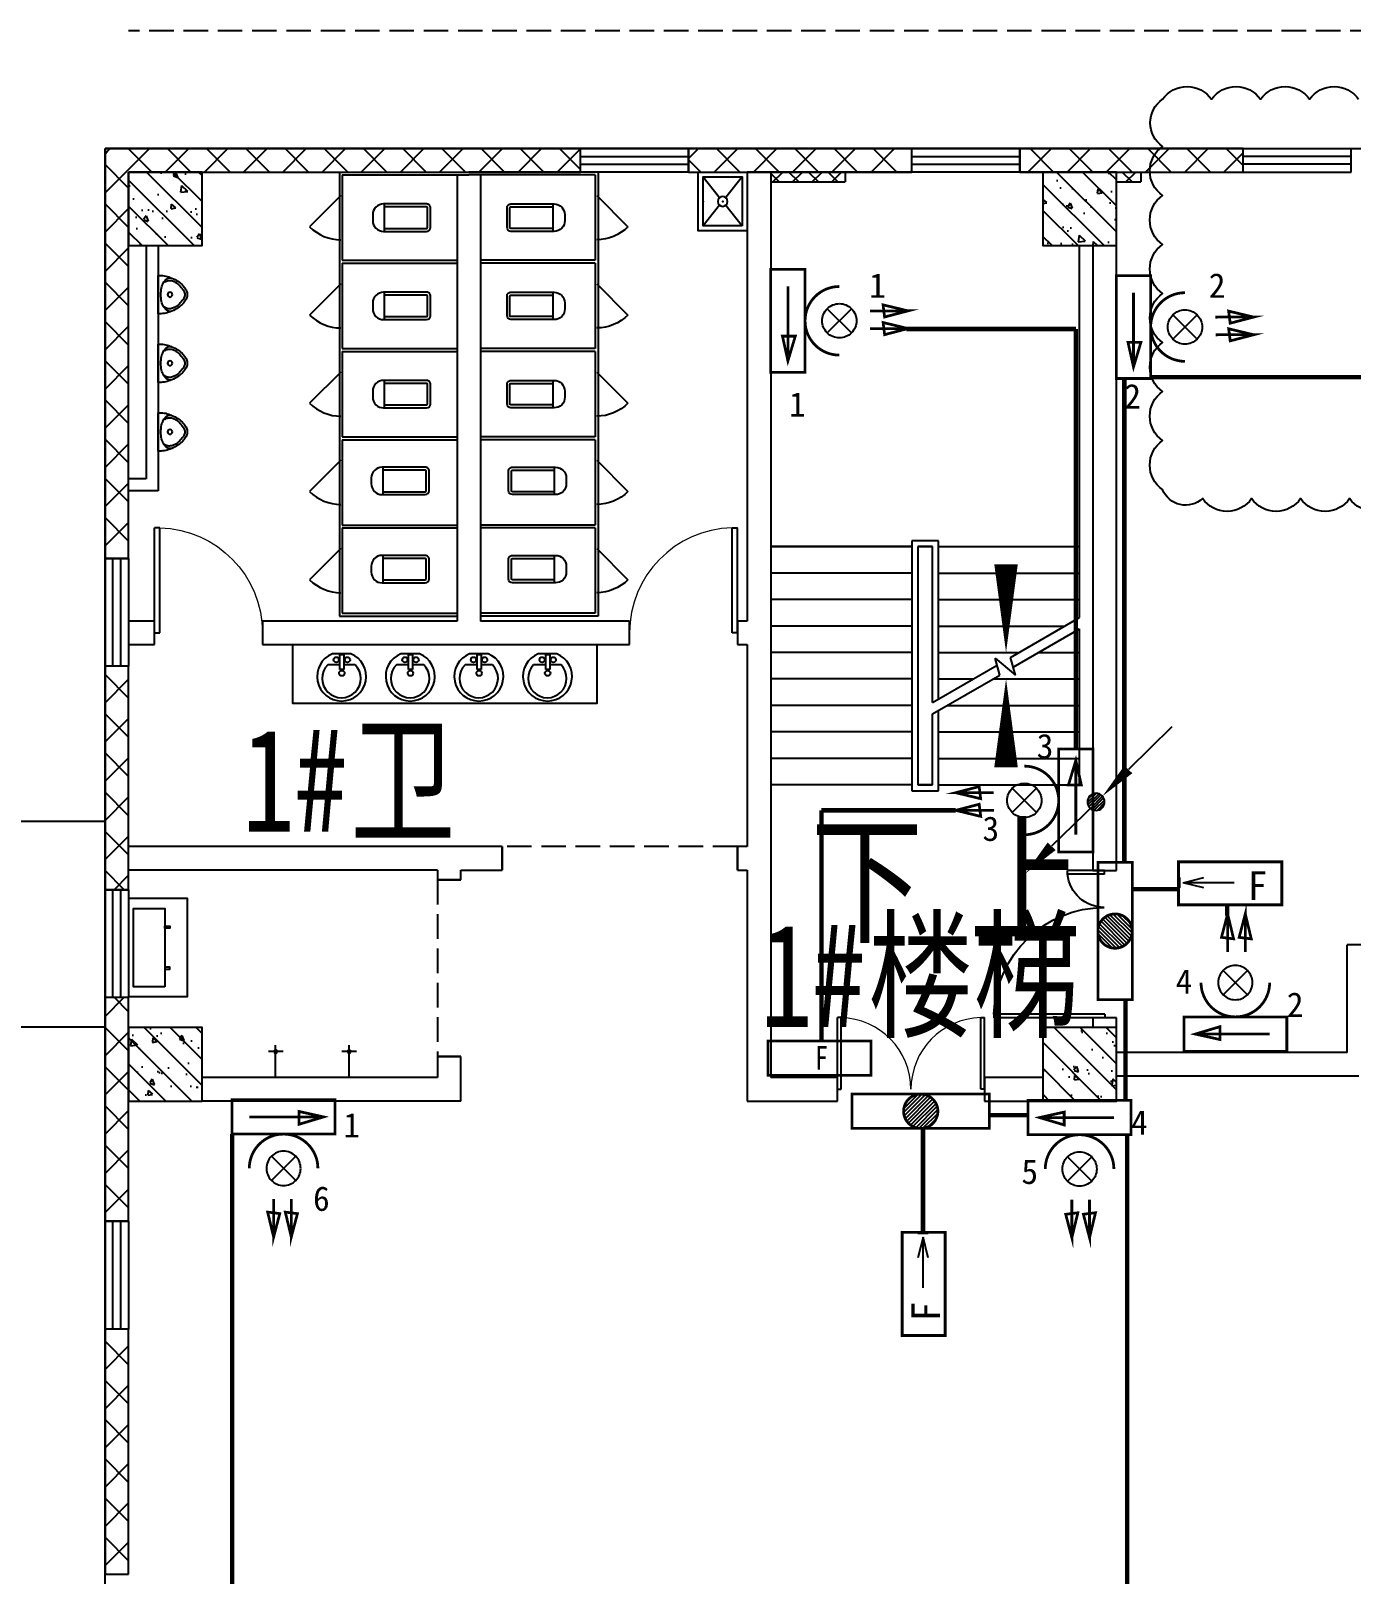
# Model space of a CAD drawing. Header units: millimetres. Extents: x -633009578 to 5705885, y -633235091 to 2571734.
# Drawn here: x 3029123 to 3042590, y 2181535 to 2197275 of the extents above; entities that cross this region are included whole.
import ezdxf
from ezdxf.enums import TextEntityAlignment as Align

# ---------------------------------------------------------------- set-up
doc = ezdxf.new("R2010")
doc.units = ezdxf.units.MM
doc.header["$LTSCALE"] = 1000
doc.header["$MEASUREMENT"] = 0
doc.linetypes.add('__DASH', pattern=[0.35, 0.25, -0.1])
doc.linetypes.add('DASH', pattern=[0.35, 0.25, -0.1])
doc.layers.get('0').update_dxf_attribs({"color": 9})
for name, color, linetype in [('000000000000电气', 7, 'Continuous'), ('A-COLUM(柱)', 255, 'Continuous'), ('A-DOOR(门）', 4, 'Continuous'), ('A-F-AREA(计算)', 5, 'Continuous'), ('A-FLOR(看线)', 8, 'Continuous'), ('A-HATH(填充)', 8, 'Continuous'), ('A-LVTY(厨卫)', 8, 'Continuous'), ('A-ST-O(室外)', 54, 'Continuous'), ('A-STAR(楼梯)', 51, 'Continuous'), ('A-TEXT(房间)', 243, 'Continuous'), ('A-WALL(墙)', 255, 'Continuous'), ('A-WINDOW（窗）', 4, 'Continuous'), ('DIM_SYMB', 3, 'Continuous'), ('PUB_TEXT', 7, 'Continuous'), ('WALL', 9, 'Continuous'), ('电-弱电平面-箭头', 3, 'Continuous'), ('电-强电平面-线缆', 3, 'Continuous'), ('设备-照明', 3, 'Continuous')]:
    doc.layers.add(name, color=color, linetype=linetype)
doc.styles.add('_TCH', font='simhei.ttf', dxfattribs={"width": 0.75, "bigfont": 'hztxt.shx'})
doc.styles.add('_TCH_DIM', font='simhei.ttf', dxfattribs={"width": 0.8, "bigfont": 'hztxt.shx'})
doc.styles.add('_TEL_DIM', font='simhei.ttf', dxfattribs={"height": 3.5, "bigfont": 'HZTXT'})
doc.styles.add('IDQSTYLE', font='simhei.ttf', dxfattribs={"width": 0.707, "bigfont": 'hztxt.shx'})
doc.styles.get("Standard").update_dxf_attribs({"font": 'simhei.ttf', "bigfont": 'hztxt.shx'})
doc.styles.add('宋体', font='simhei.ttf')
pattern_1 = [(45, (597721.4751960551, 677964.29318137), (-100.0001016555733, 100.0001016555733), []), (135, (597721.4751960551, 677964.29318137), (-100.0001016555733, -100.0001016555733), [])]
pattern_2 = [(45, (597821.4751960551, 677964.29318137), (-200.0002033111466, 200.0002033111467), []), (135, (597821.4751960551, 677964.29318137), (-200.0002033111467, -200.0002033111466), [])]

# ---------------------------------------------------------------- blocks, each defined once
blk = doc.blocks.new('*X118')
at = {"color": 0, "linetype": 'Continuous'}
for p, q in [((279.6093350358959, 223.0407925409721), (280.9478239213746, 224.3792814264508)), ((279.6227829512929, 223.3370831688437), (280.6515332934888, 224.3658335110396)), ((279.6511091444202, 222.7997239370217), (281.1888925253249, 224.3375073179265)), ((279.7280550816477, 222.5938271617747), (281.3947893005719, 224.2605613806989)), ((279.7925730165214, 223.7897159465469), (280.1989005157282, 224.1960434457536)), ((279.8323224122641, 222.4152517799165), (281.5733646824301, 224.1562940500824)), ((279.960458729053, 222.2605453842307), (281.7280710781159, 224.0281577332937)), ((280.1113752959016, 222.1286192386046), (281.8599972237337, 223.8772411664368)), ((280.2858431100155, 222.020244340244), (281.9683721221114, 223.7027733523398)), ((280.4868434366447, 221.9384019543985), (282.0502145079389, 223.5017730256928)), ((280.7212278995912, 221.8899437048705), (282.0986727574656, 223.2673885627449)), ((281.0058032732674, 221.891676366072), (282.0969400962746, 222.9828131890793)), ((281.4082737989092, 222.0113041792392), (281.9773122830819, 222.5803426634118))]:
    blk.add_line(p, q, dxfattribs=at)
blk = doc.blocks.new('HC000083')
at = {"color": 0, "linetype": 'Continuous', "const_width": 0.2}
blk.add_lwpolyline([(-5, 1.25), (-5, -1.250000000000057), (5.000000000000057, -1.250000000000057), (5.000000000000057, 1.25), (-5, 1.25)], dxfattribs=at)
blk.add_lwpolyline([(-1.25, -6.89688106980167e-17, 0.1989123673796731), (-0.8838834764831631, -0.88388347648322, 0.1989123673796706), (5.611420480838656e-14, -1.250000000000057, 0.198912367379652), (0.8838834764832768, -0.88388347648322, 0.1989123673796278), (1.25, 0, 0.1989123673796504), (0.88388347648322, 0.8838834764830494, 0.1989123673796686), (5.680893445545904e-14, 1.25, 0.1989123673796706), (-0.883883476483163, 0.8838834764831632, 0.1989123673796553)], format="xyb", close=True, dxfattribs=at)
at = {"color": 0, "linetype": 'Continuous'}
blk.add_blockref('*X118', (-280.8559544658493, -223.1326619964974), dxfattribs=at)
at = {"color": 0, "style": 'IDQSTYLE', "width": 0.7}
blk.add_attdef('PSFHATT', (7.000000000000057, -1.250000010000057), '', height=2.5, dxfattribs=at)
blk = doc.blocks.new('HC000078')
at = {"color": 0, "linetype": 'Continuous', "const_width": 0.2}
for points in [[(-3.750000000000028, 1.25), (3.75, 1.25), (3.75, -1.25), (-3.750000000000028, -1.25), (-3.750000000000028, 1.25)], [(2.5, 0), (-2.500000000000028, 0)]]:
    blk.add_lwpolyline(points, dxfattribs=at)
blk.add_lwpolyline([(2.917016710174721, 0), (1.120131515022848, 0.3984556212736834), (1.120131515022848, -0.539087017017323)], close=True, dxfattribs=at)
at = {"color": 0, "style": 'IDQSTYLE', "width": 0.7}
blk.add_attdef('PSFHATT', (5.75, -1.25), '', height=2.5, dxfattribs=at)
blk = doc.blocks.new('HC000064')
at = {"color": 0, "linetype": 'Continuous'}
for p, q in [((-0.8838834764831063, -0.8838834764831063), (0.8838834764831063, 0.8838834764831063)), ((-0.8838834764830494, 0.8838834764831063), (0.8838834764831631, -0.8838834764831063))]:
    blk.add_line(p, q, dxfattribs=at)
at = {"color": 0, "linetype": 'Continuous', "const_width": 0.2}
blk.add_lwpolyline([(5.710751695749348e-14, 2.499999999999886, 0.1989123673796647), (-1.767766952966326, 1.767766952966327, 0.1989123673796613), (-2.5, 1.951292859901378e-16, 0.1989123673796761), (-1.767766952966326, -1.76776695296644, 0.1989123673796782), (5.594010226827932e-14, -2.500000000000227)], format="xyb", dxfattribs=at)
for points in [[(2.226896073527712, 0.5659208660671311), (5.003498004369476, 0.5624686703930024), (3.296463286048663, 1.009912150058199), (3.185957433181557, 0.1260038671447887), (5.003498004369476, 0.5624686703930024)], [(2.224443767981995, -0.721123763554715), (5.001045698823816, -0.7245759592289005), (3.294010980502946, -0.2771324795636474), (3.18350512763584, -1.161040762477114), (5.001045698823816, -0.7245759592289005)]]:
    blk.add_lwpolyline(points, dxfattribs=at)
at = {"color": 0, "linetype": 'Continuous'}
for centre, radius, start, end in [((-2.259303855112194e-14, -1.740829702612245e-13), 1.250000000000117, 89.99999999999898, 134.9999999999991), ((-9.10937991704941e-14, -1.740829702612245e-13), 1.250000000000117, 45.00000000000085, 89.99999999999582), ((1.199040866595169e-14, -7.105427357601002e-14), 1.250000000000069, 135.0000000000036, 179.9999999999968), ((-1.252331571777177e-13, -7.088774012231625e-14), 1.250000000000068, 3.249254662582951e-12, 44.99999999999639), ((-2.284838984678572e-13, -5.684341886080801e-14), 1.250000000000172, 315.0000000000093, 2.605510395054555e-12), ((-2.264854970235319e-14, -5.695444116327053e-14), 1.250000000000034, 179.9999999999974, 225.0000000000007), ((-2.270406085358445e-14, -1.338928967697939e-13), 1.24999999999998, 224.9999999999983, 270.000000000001), ((-9.131584377541913e-14, 3.996802888650564e-15), 1.250000000000118, 270.0000000000042, 315.0000000000028)]:
    blk.add_arc(centre, radius, start, end, dxfattribs=at)
at = {"color": 0, "style": 'IDQSTYLE', "width": 0.7}
blk.add_attdef('PSFHATT', (7.003498004369476, -2.500000010000227), '', height=2.5, dxfattribs=at)
blk = doc.blocks.new('HC000080')
at = {"color": 0, "linetype": 'Continuous', "const_width": 0.2}
blk.add_lwpolyline([(-3.75, 1.25), (3.75, 1.25), (3.75, -1.25), (-3.75, -1.25), (-3.75, 1.25)], dxfattribs=at)
at = {"color": 0, "style": 'IDQSTYLE', "width": 0.7}
for tag, p in [('E', (-0.3130491551307273, -0.8903283460458624)), ('PSFHATT', (5.75, -1.25))]:
    blk.add_attdef(tag, p, '', height=1.715220417977644, dxfattribs=at)
blk = doc.blocks.new('$equip_U$00000097(PC-20190719OMEG)')
h = blk.add_hatch()
h.set_pattern_fill('ANGLE', color=3, scale=0.25)
h.set_pattern_definition([(0, (-95.90287843095575, -36.03268988946184), (0, 0.873125), [0.635, -0.238125]), (90, (-95.90287843095575, -36.03268988946184), (-0.873125, 5.346348682527664e-17), [0.635, -0.238125])])
h.paths.add_polyline_path([(-0.6530363404890522, 0.00859680310350086), (-0.3650363404885866, -0.06340319689661555), (-0.3650363404885866, 0.08059680310361728)])
at = {"color": 3}
for p, q in [((-0.7199999999938882, 0.2999999999974534), (-0.7199999999938882, -0.2999999999974534)), ((0.7200000000011642, 0.2999999999974534), (-0.7199999999938882, 0.2999999999974534)), ((0.7200000000011642, -0.2999999999974534), (0.7200000000011642, 0.2999999999974534)), ((-0.7078247590179672, 0.08059680310361728), (-0.7078247590179672, -0.06340319689661555)), ((-0.6530363404890522, 0.00859680310350086), (-0.3650363404885866, 0.08059680310361728)), ((-0.3650363404885866, -0.06340319689661555), (-0.6530363404890522, 0.00859680310350086)), ((0.05609875861409819, 0.00859680310350086), (-0.6050363404938253, 0.00859680310350086)), ((-0.7199999999938882, -0.2999999999974534), (0.7200000000011642, -0.2999999999974534))]:
    blk.add_line(p, q, dxfattribs=at)
at = {"color": 3, "const_width": 0.04}
blk.add_lwpolyline([(-0.7199999999938882, 0.2999999999974534), (-0.7199999999938882, -0.2999999999974534), (0.7200000000011642, -0.2999999999974534), (0.7200000000011642, 0.2999999999974534), (-0.7199999999938882, 0.2999999999974534), (-0.7199999999938882, -0.2999999999974534)], dxfattribs=at)
for p in [(0, 0.2999999999974534), (-0.7199999999938882, -1.818989403545856e-12), (0.7200000000011642, -1.818989403545856e-12), (-7.619048119522631e-06, -0.3000099999972008)]:
    blk.add_point(p)
at = {"color": 7, "style": '_TEL_DIM', "flags": 1}
for tag in ['REMARK', 'A']:
    blk.add_attdef(tag, text='', height=2.5e-05, dxfattribs=at).set_placement((0, 0), align=Align.MIDDLE_CENTER)
at = {"color": 3, "style": '_TEL_DIM'}
blk.add_attdef('F', text='', height=0.4, dxfattribs=at).set_placement((0.3836356056344812, -0.03004351179515652), align=Align.MIDDLE_CENTER)
at = {"color": 7, "style": '_TEL_DIM'}
blk.add_attdef('$TEXT$', text='', height=2.5e-05, dxfattribs=at).set_placement((0.3836356056344812, -0.03004351179333753), align=Align.MIDDLE_CENTER)
blk = doc.blocks.new('*X134')
at = {"color": 0, "linetype": 'Continuous'}
for p, q in [((192.590110055903, 446.7242872143482), (193.9264208598343, 448.0605980182795)), ((192.6512440212146, 447.2096852483717), (193.4410228258108, 447.9994640529679)), ((192.666080612941, 446.3759937026742), (194.2747143715083, 447.9846274612416)), ((192.8122309321682, 446.0978799531896), (194.552828120993, 447.8384771420143)), ((193.0126674313866, 445.874052383696), (194.7766556904866, 447.6380406427959)), ((193.2651240367983, 445.7022449203958), (194.9484631537868, 447.3855840373842)), ((193.5780466605768, 445.5909034754624), (195.0598045987202, 447.0726614136058)), ((193.9838870800477, 445.5724798262212), (195.0782282479613, 446.6668209941349))]:
    blk.add_line(p, q, dxfattribs=at)
blk = doc.blocks.new('HC001445')
at = {"color": 0, "linetype": 'Continuous'}
for p, q in [((0.1320978050268309, 0.05776119327106244), (3.237590705501646, 3.232738715067399)), ((-5.469508829517324, -5.531426259851287), (-2.364015929042509, -2.356448738054951))]:
    blk.add_line(p, q, dxfattribs=at)
for points in [[(3.237590705501646, 3.232738715067399, 0.8, 0, 0), (5.189490166405335, 5.119309791711203, 0, 0, 0)], [(-2.364015929042509, -2.356448738054951, 0.8, 0, 0), (-0.4121164681388194, -0.4698776614111466, 0, 0, 0)]]:
    blk.add_lwpolyline(points, format="xyseb", dxfattribs=at)
blk.add_circle((0, 0), 0.625, dxfattribs=at)
at = {"color": 0, "linetype": 'Continuous', "xscale": 0.5, "yscale": 0.5, "zscale": 0.5}
blk.add_blockref('*X134', (-96.91845018383214, -223.4069038532592), dxfattribs=at)
at = {"color": 0, "style": 'IDQSTYLE', "width": 0.7}
blk.add_attdef('PSFHATT', (7.189490166405335, -5.531426259851287), '', height=2.5, dxfattribs=at)
blk = doc.blocks.new('_LV6')
for p, q in [((99.78343880523971, -300), (-99.78343880523971, -300)), ((-139.7834388052397, -340), (-139.7834388052361, -779.6564289797607)), ((-109.7834388052433, -340), (-109.7834388052397, -769.6564289797607)), ((99.78343880524335, -330), (-99.78343880524335, -330)), ((109.7834388052433, -769.6564289797607), (109.7834388052433, -340)), ((139.7834388052433, -779.6564289797607), (139.7834388052397, -340)), ((139.7834388052433, -769.6564289797607), (-139.7834388052397, -769.6564289797607)), ((-29.78343880523607, -889.6564289797607), (29.78343880524335, -889.6564289797607))]:
    blk.add_line(p, q)
for centre, radius, start, end in [((-99.78343880523971, -340), 40, 90, 180.0000000000002), ((99.78343880523971, -340), 40, 2.398081733190338e-13, 90), ((-99.78343880524335, -340), 10, 90, 180.0000000000002), ((99.78343880524335, -340), 10, 0, 90), ((-29.78343880523607, -779.6564289797607), 110, 180, 270), ((29.78343880524335, -779.6564289797607), 110, 270, 0)]:
    blk.add_arc(centre, radius, start, end)
blk = doc.blocks.new('$plan$00000387')
for points in [[(-195.1053413768082, -0.0007896247711869364), (195.1053413768082, 0.0007896247707321891, -0.056281), (192.2349483853259, -62.07158893748328, -0.051243), (175.2703486377404, -125.5748806645047, -0.047086), (143.6831082538288, -189.724628874892, -0.038643), (109.2489721777902, -237.0609902997553, -0.050944), (77.11679163034205, -267.7759659795192, -0.073316), (36.52038586093977, -290.7338367186967, -0.092337), (0.001018339326947171, -297.5362265440604, -0.092337), (-36.51803354920821, -290.7341323159712, -0.073316), (-77.11462417741222, -267.776590178973, -0.050944), (-109.2474259731857, -237.0618745823472, -0.038643), (-143.6819452275654, -189.7257908973352, -0.047086), (-175.269704824098, -125.5762993672297, -0.051243), (-192.2348186147988, -62.07314493917374, -0.056281)], [(0.0004063761161887669, -146.3291454144546, 0.999985), (0.0002089799604618747, -97.55313528460101, 0.999985)]]:
    blk.add_lwpolyline(points, format="xyb", close=True)
for points in [[(-169.3906686580854, -140.1226315288268, -0.078162), (-170.9980199055512, -114.6377667698976, -0.158684), (-159.1263041735847, -87.15485956814655, -0.087457), (-117.404978437914, -53.84085994681891, -0.073385), (-70.49119853318143, -36.56470876068397, -0.051629), (0.0003042701246158686, -29.26612660759247), (0.0003042701246158686, -29.26612660759247, -0.051629), (70.49149449189827, -36.56413818386, -0.073385), (117.4050415866323, -53.83990962471171, -0.087457), (159.1270096202247, -87.15357250312127, -0.158684), (170.9989478331345, -114.6363836417117, -0.078162), (169.3918028553499, -140.1212604160505)], [(117.0630501052547, -53.65384373908455, -0.099174), (138.5356947175851, -84.86577428893679, -0.110283), (144.8304822659725, -118.461657304113, -0.092873), (136.0170142026468, -157.9354627454745, -0.05733), (119.0399966660161, -187.626263302564, -0.037877), (85.37168024390257, -226.8225566132141, -0.072182), (35.33205354717484, -264.1794573646985, -0.124936), (0.001291311165005027, -273.1480356215775), (0.001291311165005027, -273.1480356215775, -0.124936), (-35.32991617790412, -264.1797433356796, -0.072182), (-85.36984427394054, -226.8232476352587, -0.037877), (-119.0384779452529, -187.6272268447183, -0.05733), (-136.0157358103124, -157.9365637070459, -0.092873), (-144.8298950764129, -118.4628296054302, -0.110283), (-138.5353804395845, -84.8668946738876, -0.099174), (-117.0629874684723, -53.65479130090807)]]:
    blk.add_lwpolyline(points, format="xyb")
blk = doc.blocks.new('$plan$00001628')
for p, q in [((-20.3236661099927, -1.818989403545856e-12), (20.3236661099927, 0)), ((20.3236661099927, 0), (20.3236661099927, -150.0481350782702)), ((-23.39245275389476, -103.9428290335418), (-143.6423603250569, -103.9428290335418)), ((-20.3236661099927, -150.0481350782702), (-20.3236661099927, -1.818989403545856e-12)), ((20.3236661099927, -150.0481350782702), (-20.3236661099927, -150.0481350782702)), ((136.0209855338053, -103.9428290335418), (23.52693074955823, -103.9428290335418))]:
    blk.add_line(p, q)
blk.add_lwpolyline([(-96.62842091566199, 9.318928566552131, 5.110403953654916), (92.21216199610717, 9.318928566550312)], format="xyb", close=True)
for centre, radius in [((-57.16031093435413, -51.98476159802703), 26.67481176936781), ((57.16031093435413, -51.98476159802703), 26.67481176936781), ((0, -190.1098522697775), 27.77136210564822)]:
    blk.add_circle(centre, radius)
blk.add_arc((-3.810687395625791, -242.5466148261803), 196.885515440561, 135.2526700260475, 44.74732997395247)
blk = doc.blocks.new('$lvtry$00000191')
at = {"color": 0}
for p, q in [((-250, -50, 1e-08), (-39.04344047215272, -218.7652476222793, 1e-08)), ((39.04344047215272, -218.7652476222793, 1e-08), (250, -50, 1e-08)), ((-250, -450, 1e-08), (-39.04344047215272, -281.2347523777207, 1e-08)), ((39.04344047215272, -281.2347523777244, 1e-08), (250, -450, 1e-08))]:
    blk.add_line(p, q, dxfattribs=at)
at = {"color": 0, "elevation": 1e-08}
for points in [[(300, -500), (300, 0), (-300, 0), (-300, -500)], [(250, -450), (250, -50), (-250, -50), (-250, -450)]]:
    blk.add_lwpolyline(points, close=True, dxfattribs=at)
at = {"color": 0}
blk.add_circle((0, -250, 1e-08), 50, dxfattribs=at)
for p in [(0, -50, 1e-08), (0, -250, 1e-08)]:
    blk.add_point(p, dxfattribs=at)
blk = doc.blocks.new('$lvtry$00000000')
for p, q in [((0, 0), (-4.03630254219856e-14, -329.6000000000004)), ((75.7000000000007, -264.6999999999989), (-73.50000000000003, -264.6999999999989))]:
    blk.add_line(p, q)
blk.add_circle((-3.241533018567819e-14, -264.6999999999989), 16.19999999999891)
blk = doc.blocks.new('开水器aaa')
at = {"layer": 'A-LVTY(厨卫)'}
for points in [[(7453607.282514825, -191465.6006925891), (7454607.282514825, -191465.6006925891), (7454607.282514825, -192065.6006983465), (7453607.282514825, -192065.6006983465)], [(7454507.282514825, -191836.1650642345), (7454507.282514825, -191516.1650642345), (7453707.282514825, -191516.1650642345), (7453707.282514825, -191836.1650642345)], [(7453887.282514825, -191836.1650642345), (7453887.282514825, -191886.1650642345), (7453907.282514825, -191886.1650642345), (7453907.282514825, -191836.1650642345)], [(7454327.282514825, -191836.1650642345), (7454327.282514825, -191886.1650642345), (7454307.282514825, -191886.1650642345), (7454307.282514825, -191836.1650642345)]]:
    blk.add_lwpolyline(points, close=True, dxfattribs=at)
blk = doc.blocks.new('$DorLib2D$00000114')
at = {"color": 0}
blk.add_line((0.4999999999999964, 3.552713678800501e-15), (-0.2071067811864751, 0.7071067811864857), dxfattribs=at)
blk.add_arc((0.5000000000013856, -1.154631945610163e-12), 1.000000000001696, 135, 180, dxfattribs=at)
blk = doc.blocks.new('$TCHSYS$WIN2D')
for p, q in [((-0.5, 0.5), (0.5, 0.5)), ((-0.5, 0.5), (-0.4999999999999999, -0.5)), ((0.5, 0.5), (0.4999999999999998, -0.5)), ((0.5, 0.1666666666666666), (-0.5, 0.1666666666666666)), ((0.5, -0.1666666666666667), (-0.5, -0.1666666666666667)), ((-0.4999999999999999, -0.5), (0.5, -0.5))]:
    blk.add_line(p, q)
blk = doc.blocks.new('$DorLib2D$00000001')
for p, q in [((0.45, 0.9750000000000001), (0.5000000000000002, 0.9750000000000001)), ((0.45, 0), (0.45, 0.9750000000000001)), ((0.5, 0), (0.5, 0.9750000000000001)), ((0.5, 0), (0.45, 0))]:
    blk.add_line(p, q)
at = {"lineweight": 13}
blk.add_arc((0.475, 0), 0.975, 91.4692835813538, 180, dxfattribs=at)
blk = doc.blocks.new('$DorLib2D$00000225')
at = {"color": 0}
for p, q in [((0.4750000000000032, -0.001447885298549778), (0.4750000000000032, 0.7521225008925327)), ((0.4750000000000032, 0.7521225008925327), (0.5000000000000036, 0.7521225008925363)), ((0.5000000000000036, -0.001447885298549778), (0.5000000000000036, 0.7521225008925363)), ((-0.4999999999999982, -3.552713678800501e-15), (-0.5, 0.252035990386009)), ((-0.4750000000000014, 0.252035990386009), (-0.5, 0.252035990386009)), ((-0.4749999999999996, -3.552713678800501e-15), (-0.4750000000000014, 0.252035990386009)), ((-0.4749999999999996, -3.552713678800501e-15), (-0.4999999999999947, -3.552713678800501e-15)), ((0.4750000000000032, -0.001447885298549778), (0.4999999999999929, -0.001447885298549778))]:
    blk.add_line(p, q, dxfattribs=at)
for centre, radius, start, end in [((0.5046168020419071, -0.001920809357812914), 0.7546247204382253, 92.24926861260724, 179.7237749158362), ((-0.5007908120542499, 0.002572563917482285), 0.2507930763238999, 359.7898704778746, 84.09743784757413)]:
    blk.add_arc(centre, radius, start, end, dxfattribs=at)
blk = doc.blocks.new('$DorLib2D$00000002')
for p, q in [((-0.5, -5.684341886080802e-17), (-0.5000000000000007, 0.4875)), ((-0.4750000000000007, 0.4875), (-0.5000000000000007, 0.4875)), ((-0.475, -2.842170943040401e-17), (-0.4750000000000007, 0.4875)), ((0.475, -2.842170943040401e-17), (0.4750000000000007, 0.4875)), ((0.4750000000000007, 0.4875), (0.5000000000000007, 0.4875)), ((0.5, -5.684341886080802e-17), (0.5000000000000007, 0.4875)), ((-0.5, -5.684341886080802e-17), (-0.475, -2.842170943040401e-17)), ((0.5, -5.684341886080802e-17), (0.475, -2.842170943040401e-17))]:
    blk.add_line(p, q)
at = {"lineweight": 13}
for centre, start, end in [((-0.4875, -4.263256414560601e-17), 0, 88.53071641864632), ((0.4875, -4.263256414560601e-17), 91.4692835813537, 180)]:
    blk.add_arc(centre, 0.4875, start, end, dxfattribs=at)
blk = doc.blocks.new('_FZH')
h = blk.add_hatch()
h.set_pattern_fill('钢筋混凝土', color=256, scale=0.1, style=0)
h.set_pattern_definition([(45, (0, 0), (-0.1767766952966369, 0.1767766952966369), []), (50, (0, 0), (0.7172601826007535, -0.06275213498259512), [0.07500000000000001, -0.8250000000000001]), (355, (0, 0), (-0.138751333613, 0.7521921337000119), [0.06, -0.66]), (100.4514, (0.05977168000000001, -0.00522934), (0.5785093817140216, 0.6894395420609536), [0.06374019, -0.701142112]), (46.1842, (0, 0.2), (1.067241048625645, -0.1655190143290181), [0.1125, -1.2375]), (96.6356, (0.088936745, 0.186206693), (0.9346627055487033, 0.9741178709004418), [0.095610288, -1.051713]), (351.1842, (0, 0.2), (0.9346619451336272, 0.9741186009253247), [0.09000000000000001, -0.9900000000000001]), (21, (0.1, 0.15), (0.5969070521184617, -0.4026188906653388), [0.07500000000000001, -0.8250000000000001]), (326, (0.1, 0.15), (0.2433153319215824, 0.7251500450468529), [0.06, -0.66]), (71.4514, (0.149742233, 0.116448394), (0.84022262858149, 0.3225304967099524), [0.06374019, -0.701142112]), (37.50000000000001, (0, 0), (0.01215985531729062, 0.3328938538313115), [0, -0.652, 0, -0.67, 0, -0.6625000000000001]), (7.499999999999999, (0, 0), (0.2630695374421486, 0.3944117118823603), [0, -0.382, 0, -0.637, 0, -0.2525]), (-32.5, (-0.223, 0), (0.533822436172409, -0.02255487173437976), [0, -0.25, 0, -0.78, 0, -1.035]), (-42.5, (-0.323, 0), (0.5831861693423862, 0.1001049823323177), [0, -0.325, 0, -0.518, 0, -0.735])])
h.paths.add_polyline_path([(-0.5, -0.5), (0.5, -0.5), (0.5, 0.5), (-0.5, 0.5)])
blk.add_lwpolyline([(-0.5, -0.5), (0.5, -0.5), (0.5, 0.5), (-0.5, 0.5)], close=True)

msp = doc.modelspace()

# ---------------------------------------------------------------- hatches: boundary and pattern name
at = {"layer": 'A-HATH(填充)'}
h = msp.add_hatch(dxfattribs=at)
h.set_pattern_fill('多孔材料', color=256, scale=100, style=0)
h.set_pattern_definition(pattern_2)
h.paths.add_polyline_path([(3030119.994031774, 2195834.629172625), (3034729.994032522, 2195834.629172625), (3034729.994032522, 2196074.629172631), (3029879.994031782, 2196074.629172625)])
h = msp.add_hatch(dxfattribs=at)
h.set_pattern_fill('多孔材料', color=256, scale=100, style=0)
h.set_pattern_definition(pattern_2)
h.paths.add_polyline_path([(3029879.994031782, 2196074.629172625), (3029879.994031781, 2191894.62917075), (3030119.994031774, 2191894.62917075), (3030119.994031774, 2195834.629172625)])
h = msp.add_hatch(dxfattribs=at)
h.set_pattern_fill('多孔材料', color=256, scale=100, style=0)
h.set_pattern_definition(pattern_2)
h.paths.add_polyline_path([(3035829.994032521, 2195834.629172625), (3038109.994032013, 2195834.629172625), (3038109.994032013, 2196074.629172631), (3035829.994032522, 2196074.629172631)])
h = msp.add_hatch(dxfattribs=at)
h.set_pattern_fill('多孔材料', color=256, scale=100, style=0)
h.set_pattern_definition(pattern_2)
h.paths.add_polyline_path([(3039209.994032013, 2195834.629172625), (3041489.994030996, 2195834.629172625), (3041489.994030995, 2196074.629172631), (3039209.994032013, 2196074.629172631)])
h = msp.add_hatch(dxfattribs=at)
h.set_pattern_fill('多孔材料', color=256, scale=50, style=0)
h.set_pattern_definition(pattern_1)
h.paths.add_polyline_path([(3036669.994032202, 2195734.629172735), (3037429.994032283, 2195734.629172735), (3037429.994032283, 2195834.629172735), (3036669.994032202, 2195834.629172735)])
h = msp.add_hatch(dxfattribs=at)
h.set_pattern_fill('多孔材料', color=256, scale=50, style=0)
h.set_pattern_definition(pattern_1)
h.paths.add_polyline_path([(3040194.994032202, 2195734.629172883), (3040444.99403178, 2195734.629172883), (3040444.99403178, 2195834.629172883), (3040194.994032202, 2195834.629172883)])
h = msp.add_hatch(dxfattribs=at)
h.set_pattern_fill('多孔材料', color=256, scale=100, style=0)
h.set_pattern_definition(pattern_2)
h.paths.add_polyline_path([(3029879.994031781, 2190794.62917075), (3029879.994031781, 2188514.629170241), (3030119.994031774, 2188514.629170241), (3030119.994031774, 2190794.62917075)])
h = msp.add_hatch(dxfattribs=at)
h.set_pattern_fill('多孔材料', color=256, scale=100, style=0)
h.set_pattern_definition(pattern_2)
h.paths.add_polyline_path([(3029879.994031781, 2187414.62917075), (3029879.994031781, 2185134.62917075), (3030119.994031775, 2185134.62917075), (3030119.994031774, 2187414.62917075)])
h = msp.add_hatch(dxfattribs=at)
h.set_pattern_fill('多孔材料', color=256, scale=100, style=0)
h.set_pattern_definition(pattern_2)
h.paths.add_polyline_path([(3029879.994031781, 2184034.62917075), (3029879.994031781, 2181534.629172784), (3030119.994031775, 2181534.629172784), (3030119.994031775, 2184034.62917075)])

# ---------------------------------------------------------------- linework, layer by layer
at = {"layer": 'A-F-AREA(计算)'}
msp.add_lwpolyline([(3029879.994031782, 2196074.629172625), (3164159.994031782, 2196074.629172625), (3164159.994031782, 2059994.629172625), (3029879.994031782, 2059994.629172625)], close=True, dxfattribs=at)
at = {"layer": 'A-FLOR(看线)'}
msp.add_lwpolyline([(3029879.994031789, 2187114.629170633), (3028879.994031789, 2187114.629170633), (3028879.994031789, 2189214.629170478), (3029879.994031782, 2189214.629170478)], dxfattribs=at)
at = {"layer": 'A-LVTY(厨卫)'}
for p, q in [((3032269.994032003, 2195834.629172462), (3032269.994031686, 2194919.629172621)), ((3032269.994032003, 2195834.629172462), (3033589.99403178, 2195834.629172626)), ((3032299.994031461, 2195804.629172838), (3032299.994031464, 2194934.629172704)), ((3032299.994031461, 2195804.629172838), (3033589.99403178, 2195804.629172626)), ((3034909.99403209, 2195834.629172506), (3033589.99403178, 2195834.629172626)), ((3034879.994031548, 2195804.629172509), (3033589.99403178, 2195804.629172626)), ((3034879.994031548, 2195804.629172509), (3034879.994031544, 2194934.629172571)), ((3034909.99403209, 2195834.629172506), (3034909.994031871, 2194919.629172621)), ((3032269.994031687, 2194919.629172621), (3032269.994031691, 2194019.629172621)), ((3032299.994031464, 2194934.629172704), (3033469.994031776, 2194934.629172709)), ((3032299.994032007, 2194904.629172707), (3032299.99403201, 2194034.629172606)), ((3032299.994032007, 2194904.629172707), (3033469.994031776, 2194904.629172711)), ((3034879.994031544, 2194934.629172571), (3033709.994031776, 2194934.629172576)), ((3034879.994031544, 2194904.629172573), (3033709.994031776, 2194904.629172578)), ((3034879.994031544, 2194904.629172573), (3034879.994031541, 2194034.629172848)), ((3034909.994031874, 2194919.629172621), (3034909.994031871, 2194019.629172621)), ((3032269.994031691, 2194019.629172621), (3032269.994031695, 2193119.629172621)), ((3032299.99403201, 2194034.629172606), (3033469.994031775, 2194034.629172611)), ((3032299.994031468, 2194004.629172608), (3032299.994031472, 2193134.629172668)), ((3032299.994031468, 2194004.629172608), (3033469.994031775, 2194004.629172613)), ((3034879.994031541, 2194034.629172848), (3033709.994031776, 2194034.629172852)), ((3034879.994031541, 2194004.629172476), (3033709.994031776, 2194004.62917248)), ((3034879.994031541, 2194004.629172476), (3034879.994031537, 2193134.629172537)), ((3034909.994031871, 2194019.629172621), (3034909.994031867, 2193119.629172621)), ((3032269.994031691, 2193119.629172621), (3032269.994031695, 2192219.629172621)), ((3032299.994031472, 2193134.629172668), (3033469.994031775, 2193134.629172673)), ((3032299.994032015, 2193104.62917267), (3032299.994032018, 2192234.629172563)), ((3032299.994032015, 2193104.62917267), (3033469.994031775, 2193104.629172674)), ((3034879.994031537, 2193134.629172537), (3033709.994031776, 2193134.62917254)), ((3034879.994031537, 2193104.629172538), (3033709.994031776, 2193104.629172543)), ((3034879.994031537, 2193104.629172538), (3034879.994031533, 2192234.629172806)), ((3034909.994031871, 2193119.629172621), (3034909.994031867, 2192219.629172621)), ((3032269.994031691, 2192219.629172621), (3032269.99403148, 2191304.629172624)), ((3032299.994032018, 2192234.629172563), (3033469.994031776, 2192234.629172566)), ((3032299.994032018, 2192204.629172564), (3032299.994032022, 2191334.629172621)), ((3032299.994032018, 2192204.629172564), (3033469.994031776, 2192204.629172569)), ((3034879.994031533, 2192234.629172806), (3033709.994031776, 2192234.629172809)), ((3034879.994032075, 2192204.629172433), (3033709.994031776, 2192204.629172438)), ((3034879.994032075, 2192204.629172433), (3034879.994032072, 2191334.629172491)), ((3034909.994031871, 2192219.629172621), (3034909.994031529, 2191304.629172493)), ((3032299.994032022, 2191334.629172621), (3033469.994030515, 2191334.629172626)), ((3034879.994032072, 2191334.629172491), (3033709.994033154, 2191334.629172495)), ((3032269.99403148, 2191304.629172624), (3033469.994030515, 2191304.629172628)), ((3034909.994031529, 2191304.629172493), (3033709.994033154, 2191304.629172497))]:
    msp.add_line(p, q, dxfattribs=at)
msp.add_lwpolyline([(3034894.994031797, 2191014.629172626), (3034894.994031797, 2190414.62917261), (3031794.994031775, 2190414.629172611), (3031794.994031775, 2191014.629172626)], dxfattribs=at)
at = {"layer": 'A-ST-O(室外)', "linetype": 'DASH'}
msp.add_lwpolyline([(3103729.993796564, 2197274.629146055), (3030119.994031765, 2197274.629172629)], dxfattribs=at)
at = {"layer": 'A-STAR(楼梯)'}
for p, q in [((3039444.994031993, 2195834.629172659), (3036669.99403178, 2195834.629172626)), ((3036669.99403178, 2195834.629172626), (3036669.99403178, 2192014.629172626)), ((3039819.99403178, 2192014.629172626), (3039819.994031696, 2195084.629172906)), ((3036669.99403178, 2192014.629172626), (3036669.99403178, 2189584.629172626)), ((3038109.994031845, 2192014.629172581), (3036669.99403178, 2192014.629172626)), ((3036669.99403178, 2192014.629172626), (3038109.994031845, 2192014.629172698)), ((3038379.99403175, 2192074.629172348), (3038109.994031946, 2192074.629172348)), ((3038109.994031946, 2192074.629172348), (3038109.994031946, 2189524.629174674)), ((3038169.99403178, 2192014.629172626), (3038169.99403178, 2189584.629172626)), ((3038319.99403175, 2192014.629172348), (3038169.99403175, 2192014.629172348)), ((3038169.99403175, 2192014.629172348), (3038169.99403175, 2189584.629172348)), ((3038169.994029762, 2192014.629172586), (3038319.994032396, 2192014.629172659)), ((3038319.994031655, 2190424.351497794), (3038319.99403178, 2192014.629172626)), ((3038319.994031856, 2190424.35149791), (3038319.99403175, 2192014.629172348)), ((3038379.994031708, 2190458.992513977), (3038379.99403175, 2192074.629172348)), ((3038379.994031708, 2192014.629172906), (3039819.99403178, 2192014.629172626)), ((3038379.994031708, 2192014.629172659), (3039819.99403178, 2192014.629172626)), ((3039819.994031856, 2191290.37690192), (3039819.99403178, 2192014.629172626)), ((3038109.994031845, 2191744.629172906), (3036669.99403178, 2191744.629172626)), ((3038379.994031708, 2191744.629172581), (3039819.99403178, 2191744.629172626)), ((3038109.994031845, 2191474.629172581), (3036669.99403178, 2191474.629172626)), ((3038379.994031708, 2191474.629172581), (3039819.99403178, 2191474.629172626)), ((3038109.994031845, 2191204.629172581), (3036669.99403178, 2191204.629172626)), ((3038379.994031708, 2191204.629172581), (3039671.474608411, 2191204.629172803)), ((3039117.115416332, 2190884.569743517), (3039819.994031856, 2191290.37690145)), ((3039143.91033556, 2190784.569743574), (3039819.994031856, 2191174.906847641)), ((3039819.99403178, 2189584.629172626), (3039819.994031856, 2191174.906847477)), ((3038109.994031845, 2190934.629172581), (3036669.99403178, 2190934.629172626)), ((3038379.994031708, 2190934.629172581), (3039203.820889936, 2190934.629172519)), ((3039005.589968211, 2190704.710442223), (3038959.408505802, 2190877.061991533)), ((3038959.408505802, 2190877.061991533), (3039165.45344724, 2190704.169757166)), ((3039165.45344724, 2190704.169757166), (3039117.115416332, 2190884.569743517)), ((3039403.82089093, 2190934.629172524), (3039819.99403178, 2190934.629172626)), ((3038319.994031655, 2190424.351497471), (3038978.795048979, 2190804.710442184)), ((3038319.994031655, 2190308.881443434), (3039005.589968211, 2190704.710442223)), ((3038109.994031845, 2190664.629172581), (3036669.99403178, 2190664.629172626)), ((3038379.994031708, 2190664.629172906), (3038736.167173087, 2190664.629173041)), ((3038936.167173014, 2190664.629173002), (3039819.99403178, 2190664.629172626)), ((3038109.994031845, 2190394.629172906), (3036669.99403178, 2190394.629172626)), ((3038468.513454353, 2190394.629172467), (3039819.99403178, 2190394.629172626)), ((3038319.99403178, 2189584.629172626), (3038319.994031655, 2190308.881443736)), ((3038319.99403175, 2189584.629172348), (3038319.994031856, 2190308.881443852)), ((3038379.99403175, 2189524.629174674), (3038379.994031708, 2190343.522459941)), ((3038109.994031845, 2190124.629172581), (3036669.99403178, 2190124.629172626)), ((3038379.994031708, 2190124.629172581), (3039819.99403178, 2190124.629172626)), ((3038109.994031845, 2189854.629172581), (3036669.99403178, 2189854.629172626)), ((3038379.994031708, 2189854.629172581), (3039819.99403178, 2189854.629172626)), ((3038109.994031845, 2189584.629172581), (3036669.99403178, 2189584.629172626)), ((3038109.994031946, 2189524.629174674), (3038379.99403175, 2189524.629174674)), ((3038169.99403175, 2189584.629172348), (3038319.99403175, 2189584.629172348)), ((3038319.99403178, 2189584.629172626), (3038169.99403178, 2189584.629172626)), ((3038379.994031708, 2189584.629172581), (3039819.99403178, 2189584.629172626))]:
    msp.add_line(p, q, dxfattribs=at)
at = {"layer": 'A-WALL(墙)'}
for p, q in [((3033469.994031776, 2195804.629172513), (3033469.99403178, 2194919.629172626)), ((3033709.994031776, 2195804.629172513), (3033709.99403178, 2194919.629172626)), ((3036429.99403178, 2195834.629172479), (3036429.99403176, 2191254.629172647)), ((3036669.99403178, 2195834.629172479), (3036429.99403178, 2195834.629172479)), ((3036669.994032202, 2195834.629172735), (3037429.994032283, 2195834.629172735)), ((3036669.994032202, 2195834.629172735), (3036669.994032202, 2195734.629172735)), ((3036669.99403178, 2195834.629172479), (3036669.99403178, 2191134.629172626)), ((3036669.994032202, 2195734.629172735), (3037429.994032283, 2195734.629172735)), ((3037429.994032283, 2195834.629172735), (3037429.994032283, 2195734.629172735)), ((3040194.994032202, 2195834.629172883), (3040444.99403178, 2195834.629172883)), ((3040194.994032202, 2195734.629172883), (3040444.99403178, 2195734.629172883)), ((3040444.99403178, 2195834.629172883), (3040444.99403178, 2195734.629172883)), ((3030299.992718372, 2195084.629172626), (3030299.992718375, 2192704.629171274)), ((3030419.992718372, 2195084.629172626), (3030419.992718377, 2192584.629174608)), ((3039954.994031725, 2195084.629172906), (3039954.994031773, 2188709.629172741)), ((3040194.994031785, 2188709.629172742), (3040194.994031703, 2195084.629172906)), ((3033469.99403178, 2194919.629172626), (3033469.99403178, 2194019.629172626)), ((3033709.99403178, 2194919.629172626), (3033709.99403178, 2194019.629172626)), ((3033469.99403178, 2194019.629172626), (3033469.99403178, 2193119.629172626)), ((3033709.99403178, 2194019.629172626), (3033709.99403178, 2193119.629172626)), ((3033469.99403178, 2193119.629172626), (3033469.99403178, 2192219.629172626)), ((3033709.99403178, 2193119.629172626), (3033709.99403178, 2192219.629172626)), ((3030299.992718375, 2192704.629171274), (3030119.99403178, 2192704.6291726)), ((3030119.994031798, 2192584.6291726), (3030119.99403178, 2192704.6291726)), ((3030419.992718377, 2192584.629174608), (3030119.994031798, 2192584.6291726)), ((3033469.99403178, 2192219.629172626), (3033469.99403178, 2191319.629172626)), ((3033709.99403178, 2192219.629172626), (3033709.99403178, 2191319.629172626)), ((3030384.994032013, 2191254.629172604), (3030119.99403178, 2191254.629172626)), ((3030119.99403178, 2191254.629172626), (3030119.99403178, 2191014.629172626)), ((3030384.994032013, 2191014.629172623), (3030384.994032013, 2191254.629172604)), ((3033469.994030515, 2191254.629172623), (3031484.994032013, 2191254.629172603)), ((3031484.994032013, 2191254.629172603), (3031484.994032013, 2191014.629172623)), ((3033469.99403178, 2191319.629172626), (3033469.994030515, 2191254.629172623)), ((3033709.99403178, 2191319.629172626), (3033709.994033154, 2191254.629172647)), ((3035229.994032013, 2191254.629172556), (3033709.994033154, 2191254.629172647)), ((3035229.994032013, 2191014.629172564), (3035229.994032013, 2191254.629172556)), ((3036429.99403176, 2191254.629172647), (3036329.994031505, 2191254.629172556)), ((3036329.994031505, 2191254.629172556), (3036329.994031504, 2191014.629172572)), ((3030119.99403178, 2191014.629172626), (3030384.994032013, 2191014.629172623)), ((3031484.994032013, 2191014.629172623), (3033589.99403178, 2191014.629172626)), ((3033589.99403178, 2191014.629172626), (3035229.994032013, 2191014.629172564)), ((3036329.994031504, 2191014.629172572), (3036429.994031823, 2191014.629172647)), ((3036429.994031823, 2191014.629172647), (3036429.994031823, 2188954.62917253)), ((3036669.99403178, 2191134.629172626), (3036669.99403178, 2188834.629172626)), ((3033389.994031833, 2188954.629172626), (3030119.99403182, 2188954.629172626)), ((3030119.99403182, 2188714.629172626), (3030119.99403182, 2188954.629172626)), ((3033929.994031504, 2188954.62917249), (3033389.994031833, 2188954.629172626)), ((3033929.994031504, 2188714.629172582), (3033929.994031504, 2188954.62917249)), ((3036429.994031823, 2188954.62917253), (3036329.994032013, 2188954.629172415)), ((3036329.994032013, 2188954.629172415), (3036329.994032013, 2188714.629172582)), ((3036669.99403178, 2188834.629172626), (3036669.994031618, 2186599.629172673)), ((3033269.994031652, 2188714.629172724), (3030119.99403182, 2188714.629172626)), ((3033269.994031652, 2188714.629172724), (3033269.994031608, 2188614.629172784)), ((3033509.99403186, 2188714.629172526), (3033929.994031504, 2188714.629172582)), ((3033509.994031779, 2188614.629172784), (3033509.99403186, 2188714.629172526)), ((3036329.994032013, 2188714.629172582), (3036429.994031809, 2188714.629172526)), ((3036429.994031809, 2188714.629172526), (3036429.99403181, 2186359.629172842)), ((3039954.994031773, 2188709.629172741), (3040194.994031785, 2188709.629172742)), ((3033269.994031608, 2188614.629172784), (3033509.994031779, 2188614.629172784)), ((3044849.994036656, 2187954.629172581), (3042549.994037013, 2187954.629172581)), ((3042549.994037007, 2186854.629172517), (3042549.994037013, 2187954.629172581)), ((3040194.994031803, 2187209.629172742), (3039954.994031789, 2187209.629172741)), ((3039954.994031789, 2187209.629172741), (3039954.99403165, 2187109.629172906)), ((3040194.994031187, 2187109.629172906), (3040194.994031803, 2187209.629172742)), ((3033509.994031779, 2186814.629172784), (3033269.994031609, 2186814.629172784)), ((3033269.994031609, 2186814.629172784), (3033269.994031652, 2186599.629172627)), ((3033509.99403186, 2186359.629172632), (3033509.994031779, 2186814.629172784)), ((3042549.994037007, 2186854.629172517), (3040194.994031793, 2186854.629172517)), ((3042669.994036688, 2186614.629172626), (3040194.99403178, 2186614.629172626)), ((3033269.994031652, 2186599.629172627), (3030869.994031342, 2186599.629172628)), ((3037349.994032013, 2186599.629172665), (3036669.994031618, 2186599.629172673)), ((3037349.994032013, 2186359.629172736), (3037349.994032013, 2186599.629172665)), ((3039444.99403178, 2186599.629172785), (3038849.994032013, 2186599.629172725)), ((3038849.994032013, 2186599.629172725), (3038849.994032013, 2186359.629172707)), ((3033509.99403186, 2186359.629172632), (3030869.994031342, 2186359.629172511)), ((3036429.99403181, 2186359.629172842), (3037349.994032013, 2186359.629172736)), ((3038849.994032013, 2186359.629172707), (3039444.99403178, 2186359.629172785))]:
    msp.add_line(p, q, dxfattribs=at)
at = {"layer": 'A-WINDOW（窗）', "linetype": 'DASH'}
for p, q in [((3033929.994031822, 2188954.629172626), (3033929.994031822, 2188714.629172626)), ((3036329.994031822, 2188954.629172626, 800), (3033929.994031822, 2188954.629172626, 800)), ((3036329.994031822, 2188714.629172626), (3036329.994031822, 2188954.629172626)), ((3033509.994031833, 2188614.629172626), (3033269.994031833, 2188614.629172626)), ((3033269.994031833, 2188614.629172626, 800), (3033269.994031833, 2186814.629172626, 800)), ((3033269.994031833, 2186814.629172626), (3033509.994031833, 2186814.629172626))]:
    msp.add_line(p, q, dxfattribs=at)
at = {"layer": 'DIM_SYMB'}
for points in [[(3037419.99403178, 2189449.629172626, 0, 0, 0), (3037419.99403178, 2193924.629172626, 0, 0, 0), (3039069.99403178, 2193924.629172626, 0, 0, 0), (3039069.99403178, 2190934.629172626, 0, 240.0000000000001, 0), (3039069.99403178, 2191834.629172626, 0, 0, 0)], [(3039069.99403178, 2189449.629172626, 0, 0, 0), (3039069.99403178, 2190664.629172626, 0, 240.0000000000001, 0), (3039069.99403178, 2189764.629172626, 0, 0, 0)]]:
    msp.add_lwpolyline(points, format="xyseb", dxfattribs=at)
at = {"layer": 'WALL'}
for p, q in [((3034729.994032522, 2196074.629172631), (3029879.994031782, 2196074.629172625)), ((3029879.994031782, 2196074.629172625), (3029879.994031781, 2191894.62917075)), ((3034729.994032522, 2195834.629172625), (3034729.994032522, 2196074.629172631)), ((3038109.994032013, 2196074.629172631), (3035829.994032522, 2196074.629172631)), ((3035829.994032522, 2196074.629172631), (3035829.994032521, 2195834.629172625)), ((3038109.994032013, 2195834.629172625), (3038109.994032013, 2196074.629172631)), ((3041489.994030995, 2196074.629172631), (3039209.994032013, 2196074.629172631)), ((3039209.994032013, 2196074.629172631), (3039209.994032013, 2195834.629172625)), ((3041489.994030996, 2195834.629172625), (3041489.994030995, 2196074.629172631)), ((3030119.994031774, 2195834.629172625), (3034729.994032522, 2195834.629172625)), ((3030119.994031774, 2191894.62917075), (3030119.994031774, 2195834.629172625)), ((3035829.994032521, 2195834.629172625), (3038109.994032013, 2195834.629172625)), ((3039209.994032013, 2195834.629172625), (3041489.994030996, 2195834.629172625)), ((3029879.994031781, 2191894.62917075), (3030119.994031774, 2191894.62917075)), ((3029879.994031781, 2190794.62917075), (3029879.994031781, 2188514.629170241)), ((3030119.994031774, 2190794.62917075), (3029879.994031781, 2190794.62917075)), ((3030119.994031774, 2188514.629170241), (3030119.994031774, 2190794.62917075)), ((3029879.994031781, 2188514.629170241), (3030119.994031774, 2188514.629170241)), ((3029879.994031781, 2187414.62917075), (3029879.994031781, 2185134.62917075)), ((3030119.994031774, 2187414.62917075), (3029879.994031781, 2187414.62917075)), ((3030119.994031775, 2185134.62917075), (3030119.994031774, 2187414.62917075)), ((3029879.994031781, 2185134.62917075), (3030119.994031775, 2185134.62917075)), ((3029879.994031781, 2184034.62917075), (3029879.994031781, 2181534.629172784)), ((3030119.994031775, 2184034.62917075), (3029879.994031781, 2184034.62917075)), ((3030119.994031775, 2181534.629172784), (3030119.994031775, 2184034.62917075)), ((3029879.994031781, 2181534.629172784), (3030119.994031775, 2181534.629172784))]:
    msp.add_line(p, q, dxfattribs=at)
at = {"layer": '电-强电平面-线缆', "color": 1, "linetype": 'Continuous', "const_width": 45}
for points in [[(3038051.591453741, 2194233.764926137), (3039782.121504284, 2194233.764926137)], [(3039782.121504284, 2189950.789860509), (3039782.121504284, 2194233.764926137)], [(3040276.394266448, 2188786.817508432), (3040276.394266448, 2193729.025032796)], [(3038556.975106449, 2189324.349226217), (3037187.34149673, 2189324.349226217)], [(3037187.34149673, 2186971.937184461), (3037187.34149673, 2189324.349226217)], [(3040356.893633103, 2188521.795512368), (3040829.38153954, 2188521.795512368)], [(3041325.718891722, 2188251.450460661), (3041325.718891722, 2188360.571530521)], [(3040287.264999615, 2186366.352025431), (3040287.264999615, 2187393.355922816)], [(3038899.825004245, 2186216.963908203), (3039294.994031765, 2186216.963908203)], [(3031175.727240964, 2177613.749683205), (3031175.727240964, 2186022.852025968)], [(3038223.117175888, 2185021.043521407), (3038223.117175888, 2186080.364299992)], [(3040304.587758067, 2177613.749683205), (3040304.587758067, 2186005.395633754)]]:
    msp.add_lwpolyline(points, dxfattribs=at)
at = {"layer": '电-强电平面-线缆', "color": 8, "linetype": '__DASH', "const_width": 45}
msp.add_lwpolyline([(3040545.759086424, 2193742.852026025), (3051659.148621664, 2193742.852026025)], dxfattribs=at)
at = {"layer": '设备-照明', "color": 6}
msp.add_lwpolyline([(3043074.740056556, 2192504.267308793, -0.5206), (3042574.740056556, 2192504.267308793, -0.5206), (3042074.740056556, 2192504.267308793, -0.5206), (3041574.740056556, 2192504.267308793, -0.5206), (3041074.740056556, 2192504.267308793, -0.5206), (3040666.26977818, 2192595.797030417, -0.5206), (3040666.26977818, 2193095.797030417, -0.5206), (3040666.26977818, 2193595.797030417, -0.5206), (3040666.26977818, 2194095.797030417, -0.5206), (3040666.26977818, 2194595.797030417, -0.5206), (3040666.26977818, 2195095.797030417, -0.5206), (3040666.26977818, 2195595.797030417, -0.5206), (3040666.26977818, 2196095.797030417, -0.5206), (3040666.26977818, 2196577.221247203, -0.5206), (3040666.26977818, 2196577.221247203, -0.5206), (3041166.26977818, 2196577.221247203, -0.5206), (3041666.26977818, 2196577.221247203, -0.5206), (3042166.26977818, 2196577.221247203, -0.5206), (3042666.26977818, 2196577.221247203, -0.5206)], format="xyb", dxfattribs=at)

# ---------------------------------------------------------------- block references
at = {"layer": 'A-COLUM(柱)', "xscale": 750, "yscale": 750, "zscale": 750, "rotation": 270}
for p in [(3030494.99403178, 2195459.629172626), (3039819.99403178, 2195459.629172626), (3030494.99403178, 2186734.629172626), (3039819.99403178, 2186734.629172626)]:
    msp.add_blockref('_FZH', p, dxfattribs=at)
at = {"layer": 'A-DOOR(门）', "xscale": -1100, "yscale": 1100, "zscale": 1100}
msp.add_blockref('$DorLib2D$00000001', (3030934.994031882, 2191134.629172626), dxfattribs=at)
at = {"layer": 'A-DOOR(门）', "extrusion": (0, 0, -1)}
for name, p, xscale, yscale, zscale in [('$DorLib2D$00000001', (-3035779.99403178, 2191134.629172626), -1100, 1100, 1100), ('$DorLib2D$00000002', (-3038099.994031827, 2186479.629172785), -1500, 1500, 1500)]:
    msp.add_blockref(name, p, dxfattribs=dict(at, xscale=xscale, yscale=yscale, zscale=zscale))
at = {"layer": 'A-DOOR(门）', "xscale": -1500, "yscale": 1500, "zscale": 1500, "rotation": 90.00000000059569}
msp.add_blockref('$DorLib2D$00000225', (3040074.994031768, 2187959.62917269), dxfattribs=at)
at = {"layer": 'A-LVTY(厨卫)', "xscale": -1}
for name, p, rotation in [('$lvtry$00000191', (3035929.99403178, 2195534.629172479, -1e-08), 89.99999999999999), ('_LV6', (3033679.993048829, 2195369.629172727), 90.00000000000006), ('_LV6', (3033679.993048829, 2194469.629172727), 90.00000000000006), ('_LV6', (3033679.993048825, 2193569.629172727), 90.00000000000006), ('_LV6', (3033694.993048777, 2192684.629172678), 90.00000000000006), ('_LV6', (3033694.993048777, 2191784.629172678), 90.00000000000006), ('开水器aaa', (2838654.393339182, 9642031.91168751), 90.00000000000006), ('$lvtry$00000000', (3031619.994031828, 2186599.629172665), 180), ('$lvtry$00000000', (3032369.994031828, 2186599.629172665), 180)]:
    msp.add_blockref(name, p, dxfattribs=dict(at, rotation=rotation))
at = {"layer": 'A-LVTY(厨卫)', "yscale": 450, "zscale": 100}
for p, xscale, rotation in [((3032284.994031682, 2195369.629172622), 450, 89.99999999978503), ((3034894.994031875, 2195369.629172622), -450, 269.999999999785), ((3032284.994031685, 2194469.629172622), 450, 89.99999999978503), ((3034894.994031875, 2194469.629172622), -450, 269.999999999785), ((3032284.994031689, 2193569.629172622), 450, 89.99999999978503), ((3034894.994031872, 2193569.629172622), -450, 269.999999999785), ((3032284.994031693, 2192669.629172621), 450, 89.99999999978503), ((3034894.994031869, 2192669.629172621), -450, 269.999999999785), ((3032284.994031693, 2191769.629172621), 450, 89.99999999978503), ((3034894.994031869, 2191769.629172621), -450, 269.999999999785)]:
    msp.add_blockref('$DorLib2D$00000114', p, dxfattribs=dict(at, xscale=xscale, rotation=rotation))
at = {"layer": 'A-LVTY(厨卫)'}
for name, p, rotation in [('_LV6', (3033499.995014728, 2195369.629172727), 269.9999999999999), ('$plan$00000387', (3030419.9932422, 2194584.629230771), 90.00000000000001), ('_LV6', (3033499.995014732, 2194469.629172727), 269.9999999999999), ('$plan$00000387', (3030419.9932422, 2193884.629230771), 90.00000000000001), ('_LV6', (3033499.995014735, 2193569.629172727), 269.9999999999999), ('$plan$00000387', (3030419.9932422, 2193184.629230771), 90.00000000000001), ('_LV6', (3033484.995014784, 2192684.629172678), 269.9999999999999), ('_LV6', (3033484.995014784, 2191784.629172678), 269.9999999999999)]:
    msp.add_blockref(name, p, dxfattribs=dict(at, rotation=rotation))
for p in [(3032294.994031742, 2190912.840972546), (3032994.994031742, 2190912.840972546), (3033694.994031742, 2190912.840972546), (3034394.994031742, 2190912.840972546)]:
    msp.add_blockref('$plan$00001628', p, dxfattribs=at)
at = {"layer": 'A-WINDOW（窗）', "extrusion": (0, 0, -1), "xscale": -1100, "yscale": 240, "zscale": 1100, "rotation": 180}
for p in [(-3035279.994032419, 2195954.629172626), (-3038659.994031678, 2195954.629172626)]:
    msp.add_blockref('$TCHSYS$WIN2D', p, dxfattribs=at)
at = {"layer": 'A-WINDOW（窗）', "yscale": 240, "zscale": 1100}
for p, xscale, rotation in [((3042039.994030938, 2195954.629172626), -1100, 180), ((3029999.99403178, 2191344.629171039), 1100, 270), ((3029999.99403178, 2187964.6291703), 1100, 270), ((3029999.99403178, 2184584.629171039), 1100, 270)]:
    msp.add_blockref('$TCHSYS$WIN2D', p, dxfattribs=dict(at, xscale=xscale, rotation=rotation))
at = {"layer": '电-弱电平面-箭头', "color": 4, "xscale": -140, "yscale": 140, "zscale": 140, "rotation": 90}
msp.add_blockref('HC001445', (3039987.584363607, 2189410.889683822), dxfattribs=at)
at = {"layer": '设备-照明', "yscale": 140, "zscale": 140}
for name, p, xscale, rotation in [('HC000078', (3036844.99403178, 2194317.462539946), -140, 89.99999999999993), ('HC000078', (3040369.994031694, 2194254.025032796), -140, 89.99999999999984), ('HC000064', (3037369.99403178, 2194317.462539946), -140, 180), ('HC000064', (3040894.994031694, 2194254.025032796), -140, 180), ('HC000078', (3039782.121504284, 2189425.789860509), -140, 269.9999999999999), ('HC000083', (3040181.893633103, 2188093.355922816), 140, 90), ('HC000064', (3041408.892005324, 2187567.852026049), 140, 90.00000000000007), ('HC000078', (3041408.892005324, 2187042.852026049), 140, 180), ('HC000078', (3039819.994031765, 2186191.352025431), -140, 359.9999999999999), ('HC000064', (3031700.727240965, 2185672.852025968), 140, 270), ('HC000064', (3039819.994031765, 2185666.352025431), -140, 89.99999999999993)]:
    msp.add_blockref(name, p, dxfattribs=dict(at, xscale=xscale, rotation=rotation))
for name, p, xscale in [('HC000064', (3039257.121504284, 2189425.789860509), -140), ('HC000083', (3038199.825004245, 2186255.364299992), 140), ('HC000078', (3031700.727240964, 2186197.852025968), 140)]:
    msp.add_blockref(name, p, dxfattribs=dict(at, xscale=xscale))
at = {"layer": '设备-照明', "xscale": 731.0291625000006, "yscale": 731.0291625000006, "zscale": 731.0291625000006}
msp.add_blockref('$equip_U$00000097(PC-20190719OMEG)', (3041355.722536536, 2188579.880279269), dxfattribs=at).add_auto_attribs({'F': 'F', '$TEXT$': 'REMARK'})
at = {"layer": '设备-照明'}
ref = msp.add_blockref('HC000080', (3037166.536253714, 2186796.937184461), dxfattribs=dict(at, xscale=-140, yscale=140, zscale=140, rotation=180))
ref.add_attrib('E', 'F', (3037122.709371995, 2186681.452294391), dxfattribs={"layer": '0', "color": 0, "height": 240.1308585168701, "width": 0.8})
ref = msp.add_blockref('$equip_U$00000097(PC-20190719OMEG)', (3038229.401689661, 2184494.702524411), dxfattribs=dict(at, xscale=-731.0291625000006, yscale=731.0291625000002, zscale=731.0291625000002, rotation=89.99999999999984))
ref.add_attrib('F', 'F', dxfattribs={"layer": '0', "color": 3, "height": 292.4116650000001, "rotation": 90, "style": '_TEL_DIM'}).set_placement((3038251.364372928, 2184214.25370892), align=Align.MIDDLE_CENTER)
ref.add_attrib('$TEXT$', 'REMARK', dxfattribs={"layer": '0', "color": 7, "height": 0.01827572906250001, "rotation": 90, "style": '_TEL_DIM'}).set_placement((3038251.364372925, 2184214.25370892), align=Align.MIDDLE_CENTER)

# ---------------------------------------------------------------- texts
at = {"layer": '000000000000电气', "color": 4, "lineweight": 35, "style": '宋体'}
for s, p in [('1', (3037673.50190889, 2194552.667625423)), ('2', (3041137.924228862, 2194552.667625423)), ('3', (3038829.618654295, 2189012.512911711)), ('4', (3040800.123413009, 2187454.439381565)), ('5', (3039226.774652175, 2185514.485084226)), ('6', (3032001.59053689, 2185239.530931847))]:
    msp.add_text(s, height=250, dxfattribs=at).set_placement(p)
at = {"layer": '000000000000电气', "color": 2, "lineweight": 35, "style": '宋体'}
for s, p in [('1', (3036856.363781128, 2193340.014580904)), ('2', (3040276.394266448, 2193422.937261777)), ('3', (3039382.749459744, 2189854.629172612)), ('4', (3040344.994031765, 2186016.352025431))]:
    msp.add_text(s, height=250, dxfattribs=at).set_placement(p)
at = {"layer": '000000000000电气', "color": 0, "lineweight": 35, "style": '宋体'}
for s, p in [('2', (3041933.892005324, 2187217.852026049)), ('1', (3032310.678680315, 2185988.29758898))]:
    msp.add_text(s, height=250, dxfattribs=at).set_placement(p)
at = {"layer": 'A-TEXT(房间)', "style": '_TCH', "width": 0.75}
for s, p in [('1#', (3031278.350621925, 2189107.098335363)), ('卫', (3032380.850621925, 2189107.098335363)), ('楼梯', (3037663.933646898, 2187116.590953989)), ('1#', (3036561.433646898, 2187116.590953989))]:
    msp.add_text(s, height=1050, dxfattribs=at).set_placement(p)
at = {"layer": 'PUB_TEXT', "style": '_TCH_DIM', "width": 0.8}
for s, p in [('下', (3037079.364110521, 2188084.629172626)), ('上', (3038696.293244379, 2188084.629172626))]:
    msp.add_text(s, height=1050, dxfattribs=at).set_placement(p)

doc.saveas('drawing.dxf')
